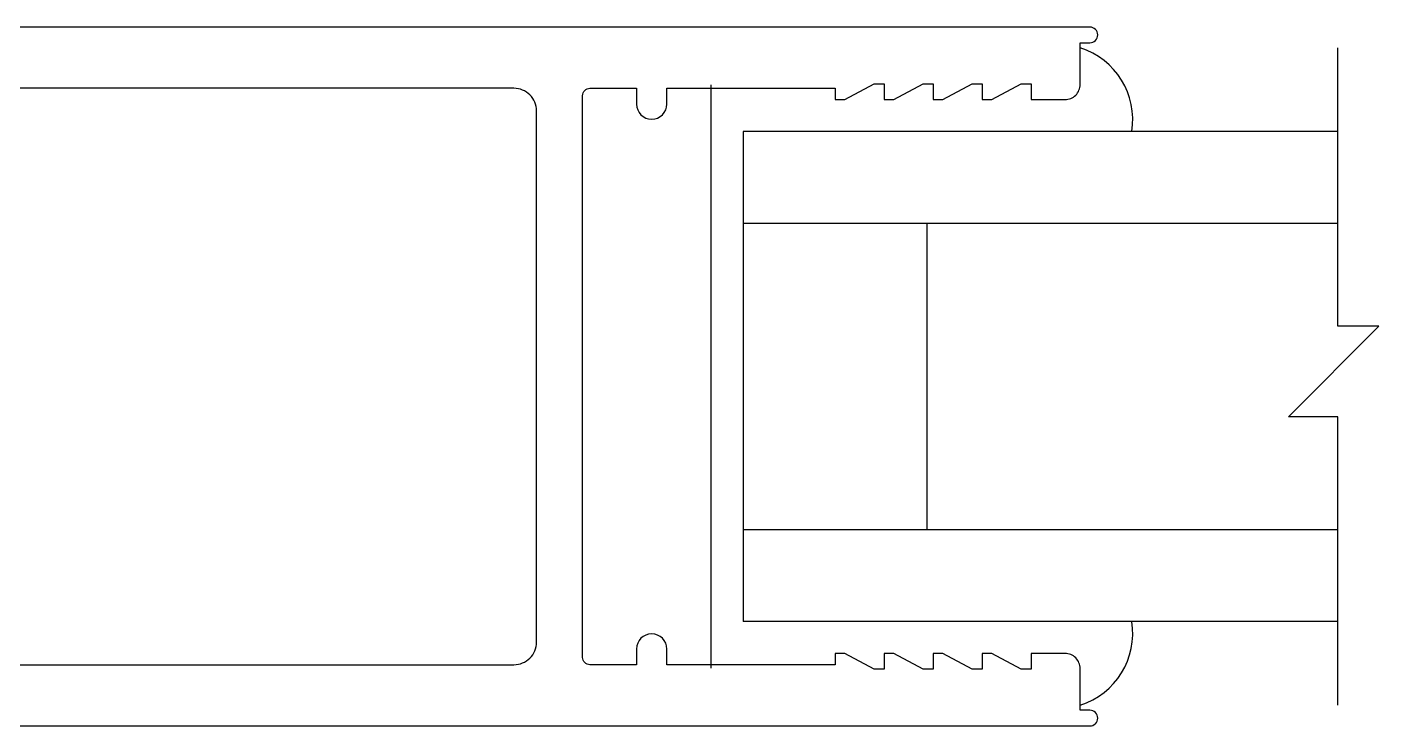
# Model space of a CAD drawing. Extents: x -8 to 56, y -99 to 66.
# Drawn here: x -2.915 to -0.157, y 45.854 to 47.28 of the extents above; entities that cross this region are included whole.
import ezdxf

# ---------------------------------------------------------------- set-up
doc = ezdxf.new("R2010")
doc.units = 0
doc.header["$MEASUREMENT"] = 0
doc.layers.get('0').update_dxf_attribs({"linetype": 'CONTINUOUS'})
for name, color, linetype in [('GLASS-VINYL', 7, 'CONTINUOUS'), ('MISC.', 7, 'CONTINUOUS'), ('VENT', 5, 'CONTINUOUS')]:
    doc.layers.add(name, color=color, linetype=linetype)

# ---------------------------------------------------------------- blocks, each defined once
blk = doc.blocks.new('3767 LEADSILE')
for points in [[(3.769, -0.597), (3.749, -0.597), (3.689, -0.565), (3.669, -0.565), (3.669, -0.597), (3.649, -0.597), (3.589, -0.565), (3.569, -0.565), (3.569, -0.597), (3.549, -0.597), (3.489, -0.565), (3.469, -0.565), (3.469, -0.588), (3.126, -0.588), (3.126, -0.556, 1), (3.064, -0.556), (3.064, -0.588), (2.969, -0.588, -0.414214), (2.954, -0.573), (2.954, 0.573, -0.414214), (2.969, 0.588), (3.064, 0.588), (3.064, 0.556, 1), (3.126, 0.556), (3.126, 0.588), (3.469, 0.588), (3.469, 0.565), (3.489, 0.565), (3.549, 0.597), (3.569, 0.597), (3.569, 0.565), (3.589, 0.565), (3.649, 0.597), (3.669, 0.597), (3.669, 0.565), (3.689, 0.565), (3.749, 0.597), (3.769, 0.597), (3.769, 0.565), (3.789, 0.565), (3.849, 0.597), (3.869, 0.597), (3.869, 0.565), (3.938, 0.565, 0.414214), (3.969, 0.596), (3.969, 0.681), (3.989, 0.681, 1), (3.989, 0.713), (0.14, 0.713, 0.414214), (0, 0.573), (0, -0.573, 0.414214), (0.14, -0.713), (3.989, -0.713, 1), (3.989, -0.681), (3.969, -0.681), (3.969, -0.596, 0.414214), (3.938, -0.565), (3.869, -0.565), (3.869, -0.597), (3.849, -0.597), (3.789, -0.565), (3.769, -0.565)], [(2.814, -0.588, 0.414214), (2.86, -0.542), (2.86, 0.542, 0.414214), (2.814, 0.588), (0.14, 0.588, 0.414214), (0.094, 0.542), (0.094, -0.542, 0.414214), (0.14, -0.588)]]:
    blk.add_lwpolyline(points, format="xyb", close=True)

msp = doc.modelspace()

# ---------------------------------------------------------------- linework, layer by layer
at = {"layer": 'GLASS-VINYL', "color": 7}
for p, q in [((-1.5193, 45.9718), (-1.5193, 47.1618)), ((-1.4543, 47.0668), (-1.4543, 46.0668)), ((-0.2408, 47.0668), (-1.4543, 47.0668)), ((-0.2408, 46.8793), (-1.4543, 46.8793)), ((-1.0793, 46.8793), (-1.0793, 46.2543)), ((-0.2408, 46.2543), (-1.4543, 46.2543)), ((-0.2408, 46.0668), (-1.4543, 46.0668))]:
    msp.add_line(p, q, dxfattribs=at)
for centre, start, end in [((-0.8124, 47.0914), 350.7597, 72.6458), ((-0.8124, 46.0423), 287.3542, 9.2403)]:
    msp.add_arc(centre, 0.1528, start, end, dxfattribs=at)
at = {"layer": 'MISC.'}
msp.add_lwpolyline([(-0.2408, 45.8961), (-0.2408, 46.4848), (-0.3419, 46.4848), (-0.1572, 46.6694), (-0.2408, 46.6694), (-0.2408, 47.2371)], dxfattribs=at)

# ---------------------------------------------------------------- block references
at = {"layer": 'VENT'}
msp.add_blockref('3767 LEADSILE', (-4.7358, 46.5668), dxfattribs=at)

doc.saveas('drawing.dxf')
